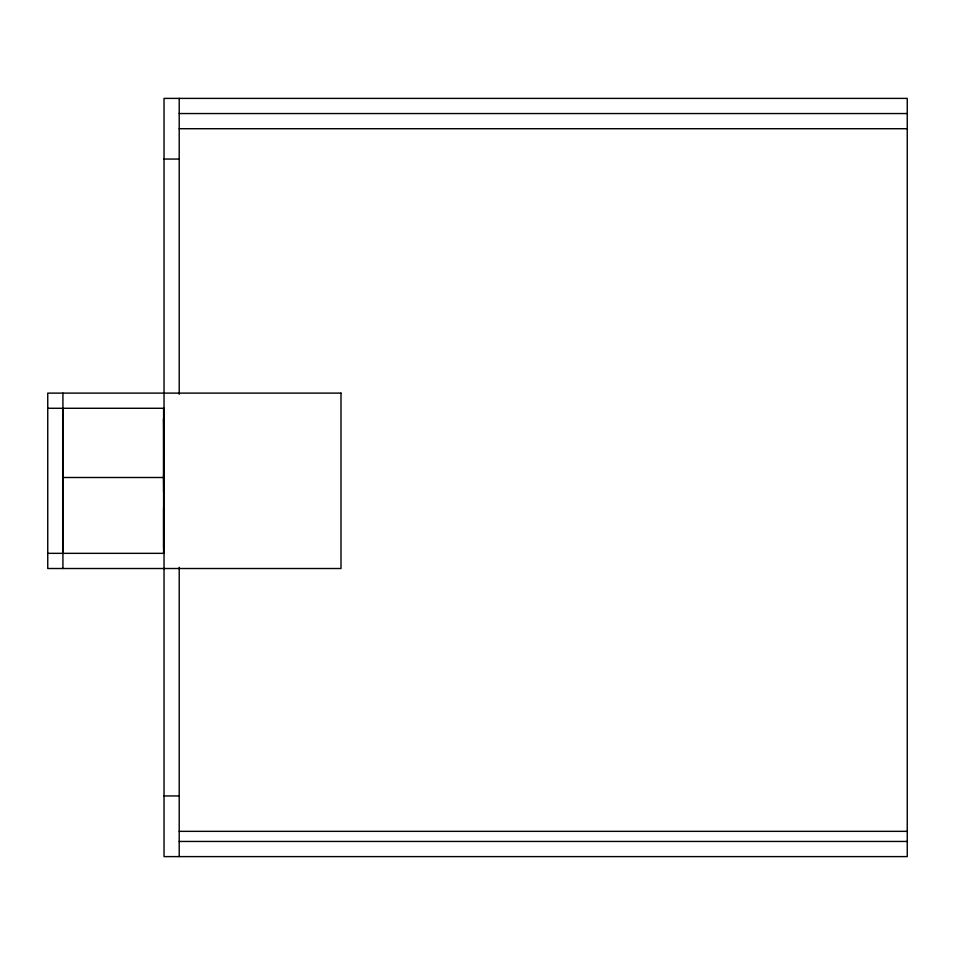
<?xml version="1.0" encoding="UTF-8"?>
<svg xmlns="http://www.w3.org/2000/svg" width="955" height="955" viewBox="0 0 955 955"><rect width="100%" height="100%" fill="white"/><g stroke="black" fill="none" stroke-linecap="round" stroke-linejoin="round"><path stroke-width="1.43" d="M62.696 553.208L62.696 408.286M163.603 491.861L163.627 418.756L164.033 549.089L163.651 474.862L164.033 547.979M164.033 408.286L164.033 98.389L907.25 98.389L907.25 856.611L164.033 856.611L164.033 408.286L47.75 408.286M164.033 418.756L164.033 417.633L164.057 458.436L163.627 418.756M179.206 113.55L907.25 113.55M179.206 128.722L907.25 128.722M164.033 159.055L179.206 159.055M62.696 477.5L163.591 477.5M47.75 553.339L164.033 553.339M164.033 795.945L179.206 795.945M179.206 831.339L907.25 831.339M179.206 841.451L907.25 841.451M163.603 508.299L163.627 547.967M179.206 98.389L179.206 394.248M179.206 567.294L179.206 856.611M163.591 408.286L163.591 553.339M62.923 393.114L62.923 568.512M340.995 393.114L47.75 393.114L47.75 568.512L340.995 568.512L340.995 393.114"/></g></svg>
